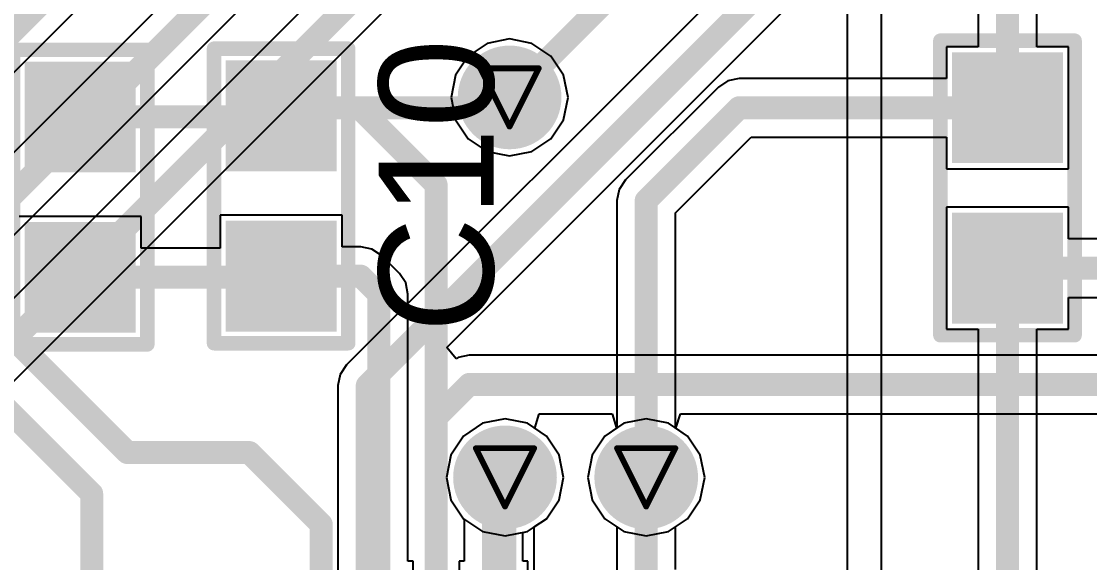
# Model space of a CAD drawing. Header units: inches. Extents: x -3 to 423, y -3 to 110.
# Drawn here: x 44.33 to 53.63, y 55.27 to 59.98 of the extents above; entities that cross this region are included whole.
import ezdxf

# ---------------------------------------------------------------- set-up
doc = ezdxf.new("R2010")
doc.units = ezdxf.units.IN
for name, color, linetype in [('Bottom Layer', 5, 'Continuous'), ('Bottom Solder', 6, 'Continuous'), ('Drill Drawing', 1, 'Continuous'), ('Mid Layer', 16, 'Continuous'), ('Mid Layer 2', 76, 'Continuous'), ('Top Layer', 1, 'Continuous'), ('Top Overlay', 2, 'Continuous'), ('Top Paste', 8, 'Continuous'), ('Top Solder', 216, 'Continuous'), ('Via Holes', 16, 'Continuous')]:
    doc.layers.add(name, color=color, linetype=linetype)
doc.styles.add('Arial', font='', dxfattribs={"height": 0.2})
doc.styles.get('Arial').set_extended_font_data('Arial')

# ---------------------------------------------------------------- blocks, each defined once
blk = doc.blocks.new('0603C_TBD_67')
at = {"layer": 'Top Layer'}
for points in [[(-0.381, 0.381), (0.381, 0.381), (0.381, -0.381), (-0.381, -0.381)], [(1.016, 0.381), (1.778, 0.381), (1.778, -0.381), (1.016, -0.381)]]:
    blk.add_hatch(color=1, dxfattribs=at).paths.add_polyline_path(points)
at = {"layer": 'Top Paste'}
for points in [[(-0.381, 0.381), (0.381, 0.381), (0.381, -0.381), (-0.381, -0.381)], [(1.016, 0.381), (1.778, 0.381), (1.778, -0.381), (1.016, -0.381)]]:
    blk.add_hatch(color=8, dxfattribs=at).paths.add_polyline_path(points)
at = {"layer": 'Top Solder'}
for points in [[(-0.4826, 0.4826), (0.4826, 0.4826), (0.4826, -0.4826), (-0.4826, -0.4826)], [(0.9144, 0.4826), (1.8796, 0.4826), (1.8796, -0.4826), (0.9144, -0.4826)]]:
    blk.add_hatch(color=216, dxfattribs=at).paths.add_polyline_path(points)
at = {"layer": 'Top Overlay'}
for points in [[(-0.5842, -0.5842, 0.127, 0.127, 0), (-0.5842, 0.5842, 0.127, 0.127, 0)], [(1.9812, 0.5842, 0.127, 0.127, 0), (-0.5842, 0.5842, 0.127, 0.127, 0)], [(1.9812, -0.5842, 0.127, 0.127, 0), (1.9812, 0.5842, 0.127, 0.127, 0)], [(1.9812, -0.5842, 0.127, 0.127, 0), (-0.5842, -0.5842, 0.127, 0.127, 0)]]:
    blk.add_lwpolyline(points, format="xyseb", dxfattribs=at)
for points in [[(-0.61595, 0.5842, 0.0635, 0.0635, 1), (-0.55245, 0.5842, 0.0635, 0.0635, 1)], [(-0.61595, 0.5842, 0.0635, 0.0635, 1), (-0.55245, 0.5842, 0.0635, 0.0635, 1)], [(1.94945, 0.5842, 0.0635, 0.0635, 1), (2.01295, 0.5842, 0.0635, 0.0635, 1)], [(1.94945, 0.5842, 0.0635, 0.0635, 1), (2.01295, 0.5842, 0.0635, 0.0635, 1)], [(-0.61595, -0.5842, 0.0635, 0.0635, 1), (-0.55245, -0.5842, 0.0635, 0.0635, 1)], [(-0.61595, -0.5842, 0.0635, 0.0635, 1), (-0.55245, -0.5842, 0.0635, 0.0635, 1)], [(1.94945, -0.5842, 0.0635, 0.0635, 1), (2.01295, -0.5842, 0.0635, 0.0635, 1)], [(1.94945, -0.5842, 0.0635, 0.0635, 1), (2.01295, -0.5842, 0.0635, 0.0635, 1)]]:
    blk.add_lwpolyline(points, format="xyseb", close=True, dxfattribs=at)
blk = doc.blocks.new('0603C_TBD_78')
at = {"layer": 'Top Layer'}
for points in [[(-0.381, 0.381), (0.381, 0.381), (0.381, -0.381), (-0.381, -0.381)], [(1.016, 0.381), (1.778, 0.381), (1.778, -0.381), (1.016, -0.381)]]:
    blk.add_hatch(color=1, dxfattribs=at).paths.add_polyline_path(points)
at = {"layer": 'Top Paste'}
for points in [[(-0.381, 0.381), (0.381, 0.381), (0.381, -0.381), (-0.381, -0.381)], [(1.016, 0.381), (1.778, 0.381), (1.778, -0.381), (1.016, -0.381)]]:
    blk.add_hatch(color=8, dxfattribs=at).paths.add_polyline_path(points)
at = {"layer": 'Top Solder'}
for points in [[(-0.4826, 0.4826), (0.4826, 0.4826), (0.4826, -0.4826), (-0.4826, -0.4826)], [(0.9144, 0.4826), (1.8796, 0.4826), (1.8796, -0.4826), (0.9144, -0.4826)]]:
    blk.add_hatch(color=216, dxfattribs=at).paths.add_polyline_path(points)
at = {"layer": 'Top Overlay'}
for points in [[(-0.5842, 0.5842, 0.127, 0.127, 0), (-0.5842, -0.5842, 0.127, 0.127, 0)], [(-0.5842, 0.5842, 0.127, 0.127, 0), (1.9812, 0.5842, 0.127, 0.127, 0)], [(1.9812, 0.5842, 0.127, 0.127, 0), (1.9812, -0.5842, 0.127, 0.127, 0)], [(-0.5842, -0.5842, 0.127, 0.127, 0), (1.9812, -0.5842, 0.127, 0.127, 0)]]:
    blk.add_lwpolyline(points, format="xyseb", dxfattribs=at)
for points in [[(-0.61595, 0.5842, 0.0635, 0.0635, 1), (-0.55245, 0.5842, 0.0635, 0.0635, 1)], [(-0.61595, 0.5842, 0.0635, 0.0635, 1), (-0.55245, 0.5842, 0.0635, 0.0635, 1)], [(1.94945, 0.5842, 0.0635, 0.0635, 1), (2.01295, 0.5842, 0.0635, 0.0635, 1)], [(1.94945, 0.5842, 0.0635, 0.0635, 1), (2.01295, 0.5842, 0.0635, 0.0635, 1)], [(-0.61595, -0.5842, 0.0635, 0.0635, 1), (-0.55245, -0.5842, 0.0635, 0.0635, 1)], [(-0.61595, -0.5842, 0.0635, 0.0635, 1), (-0.55245, -0.5842, 0.0635, 0.0635, 1)], [(1.94945, -0.5842, 0.0635, 0.0635, 1), (2.01295, -0.5842, 0.0635, 0.0635, 1)], [(1.94945, -0.5842, 0.0635, 0.0635, 1), (2.01295, -0.5842, 0.0635, 0.0635, 1)]]:
    blk.add_lwpolyline(points, format="xyseb", close=True, dxfattribs=at)
blk = doc.blocks.new('0603C_TBD_79')
at = {"layer": 'Top Layer'}
for points in [[(-0.381, 0.381), (0.381, 0.381), (0.381, -0.381), (-0.381, -0.381)], [(1.016, 0.381), (1.778, 0.381), (1.778, -0.381), (1.016, -0.381)]]:
    blk.add_hatch(color=1, dxfattribs=at).paths.add_polyline_path(points)
at = {"layer": 'Top Paste'}
for points in [[(-0.381, 0.381), (0.381, 0.381), (0.381, -0.381), (-0.381, -0.381)], [(1.016, 0.381), (1.778, 0.381), (1.778, -0.381), (1.016, -0.381)]]:
    blk.add_hatch(color=8, dxfattribs=at).paths.add_polyline_path(points)
at = {"layer": 'Top Solder'}
for points in [[(-0.4826, 0.4826), (0.4826, 0.4826), (0.4826, -0.4826), (-0.4826, -0.4826)], [(0.9144, 0.4826), (1.8796, 0.4826), (1.8796, -0.4826), (0.9144, -0.4826)]]:
    blk.add_hatch(color=216, dxfattribs=at).paths.add_polyline_path(points)
at = {"layer": 'Top Overlay'}
for points in [[(-0.5842, -0.5842, 0.127, 0.127, 0), (-0.5842, 0.5842, 0.127, 0.127, 0)], [(1.9812, 0.5842, 0.127, 0.127, 0), (-0.5842, 0.5842, 0.127, 0.127, 0)], [(1.9812, -0.5842, 0.127, 0.127, 0), (1.9812, 0.5842, 0.127, 0.127, 0)], [(1.9812, -0.5842, 0.127, 0.127, 0), (-0.5842, -0.5842, 0.127, 0.127, 0)]]:
    blk.add_lwpolyline(points, format="xyseb", dxfattribs=at)
for points in [[(-0.61595, 0.5842, 0.0635, 0.0635, 1), (-0.55245, 0.5842, 0.0635, 0.0635, 1)], [(-0.61595, 0.5842, 0.0635, 0.0635, 1), (-0.55245, 0.5842, 0.0635, 0.0635, 1)], [(1.94945, 0.5842, 0.0635, 0.0635, 1), (2.01295, 0.5842, 0.0635, 0.0635, 1)], [(1.94945, 0.5842, 0.0635, 0.0635, 1), (2.01295, 0.5842, 0.0635, 0.0635, 1)], [(-0.61595, -0.5842, 0.0635, 0.0635, 1), (-0.55245, -0.5842, 0.0635, 0.0635, 1)], [(-0.61595, -0.5842, 0.0635, 0.0635, 1), (-0.55245, -0.5842, 0.0635, 0.0635, 1)], [(1.94945, -0.5842, 0.0635, 0.0635, 1), (2.01295, -0.5842, 0.0635, 0.0635, 1)], [(1.94945, -0.5842, 0.0635, 0.0635, 1), (2.01295, -0.5842, 0.0635, 0.0635, 1)]]:
    blk.add_lwpolyline(points, format="xyseb", close=True, dxfattribs=at)

msp = doc.modelspace()

# ---------------------------------------------------------------- hatches: boundary and pattern name
at = {"layer": 'Bottom Layer'}
h = msp.add_hatch(color=5, dxfattribs=at)
edge = h.paths.add_edge_path()
edge.add_arc((48.58, 59.32), 0.35, 0, 360)
h = msp.add_hatch(color=5, dxfattribs=at)
edge = h.paths.add_edge_path()
edge.add_arc((48.54, 56.01), 0.35, 0, 360)
h = msp.add_hatch(color=5, dxfattribs=at)
edge = h.paths.add_edge_path()
edge.add_arc((49.77, 56.01), 0.35, 0, 360)
at = {"layer": 'Bottom Solder'}
h = msp.add_hatch(color=6, dxfattribs=at)
edge = h.paths.add_edge_path()
edge.add_arc((48.58, 59.32), 0.4516, 0, 360)
h = msp.add_hatch(color=6, dxfattribs=at)
edge = h.paths.add_edge_path()
edge.add_arc((48.54, 56.01), 0.4516, 0, 360)
h = msp.add_hatch(color=6, dxfattribs=at)
edge = h.paths.add_edge_path()
edge.add_arc((49.77, 56.01), 0.4516, 0, 360)
at = {"layer": 'Mid Layer'}
h = msp.add_hatch(color=16, dxfattribs=at)
edge = h.paths.add_edge_path()
edge.add_arc((48.58, 59.32), 0.35, 0, 360)
h = msp.add_hatch(color=16, dxfattribs=at)
edge = h.paths.add_edge_path()
edge.add_arc((48.54, 56.01), 0.35, 0, 360)
h = msp.add_hatch(color=16, dxfattribs=at)
edge = h.paths.add_edge_path()
edge.add_arc((49.77, 56.01), 0.35, 0, 360)
at = {"layer": 'Mid Layer 2'}
h = msp.add_hatch(color=76, dxfattribs=at)
edge = h.paths.add_edge_path()
edge.add_arc((48.58, 59.32), 0.35, 0, 360)
h = msp.add_hatch(color=76, dxfattribs=at)
edge = h.paths.add_edge_path()
edge.add_arc((48.54, 56.01), 0.35, 0, 360)
h = msp.add_hatch(color=76, dxfattribs=at)
edge = h.paths.add_edge_path()
edge.add_arc((49.77, 56.01), 0.35, 0, 360)
at = {"layer": 'Top Layer'}
h = msp.add_hatch(color=1, dxfattribs=at)
edge = h.paths.add_edge_path()
edge.add_arc((48.58, 59.32), 0.35, 0, 360)
h = msp.add_hatch(color=1, dxfattribs=at)
edge = h.paths.add_edge_path()
edge.add_arc((48.54, 56.01), 0.35, 0, 360)
h = msp.add_hatch(color=1, dxfattribs=at)
edge = h.paths.add_edge_path()
edge.add_arc((49.77, 56.01), 0.35, 0, 360)
at = {"layer": 'Top Solder'}
h = msp.add_hatch(color=216, dxfattribs=at)
edge = h.paths.add_edge_path()
edge.add_arc((48.58, 59.32), 0.4516, 0, 360)
h = msp.add_hatch(color=216, dxfattribs=at)
edge = h.paths.add_edge_path()
edge.add_arc((48.54, 56.01), 0.4516, 0, 360)
h = msp.add_hatch(color=216, dxfattribs=at)
edge = h.paths.add_edge_path()
edge.add_arc((49.77, 56.01), 0.4516, 0, 360)
at = {"layer": 'Via Holes'}
h = msp.add_hatch(color=7, dxfattribs=at)
edge = h.paths.add_edge_path()
edge.add_arc((48.58, 59.32), 0.25, 0, 360)
h = msp.add_hatch(color=7, dxfattribs=at)
edge = h.paths.add_edge_path()
edge.add_arc((48.54, 56.01), 0.25, 0, 360)
h = msp.add_hatch(color=7, dxfattribs=at)
edge = h.paths.add_edge_path()
edge.add_arc((49.77, 56.01), 0.25, 0, 360)

# ---------------------------------------------------------------- linework, layer by layer
at = {"layer": 'Bottom Layer'}
for p, q in [((48.414, 62.9944), (42.4722, 57.0527)), ((42.7049, 56.5644), (48.6998, 62.5593)), ((48.4398, 61.7502), (42.8498, 56.1602)), ((43.2849, 55.8744), (48.7256, 61.3151)), ((51.3198, 61.1502), (47.1598, 56.9902)), ((42.3549, 57.6329), (45.697, 60.975)), ((48.0326, 57.1421), (51.6056, 60.7151)), ((48.1135, 57.0434), (48.0326, 57.1421)), ((48.1316, 57.0555), (48.1135, 57.0434)), ((48.2291, 57.0749), (48.1316, 57.0555)), ((58.9756, 57.0749), (48.2291, 57.0749)), ((47.1598, 56.9902), (47.1045, 56.9075)), ((47.1045, 56.9075), (47.0851, 56.81)), ((47.0851, 56.81), (47.0851, 52.9951)), ((48.7993, 56.4381), (48.8378, 56.5651)), ((48.8378, 56.5651), (49.4722, 56.5651)), ((49.4722, 56.5651), (49.5107, 56.4381)), ((50.0293, 56.4381), (50.0678, 56.5651)), ((50.0678, 56.5651), (58.9756, 56.5651)), ((48.9005, 56.3705), (48.7993, 56.4381)), ((49.5107, 56.4381), (49.4095, 56.3705)), ((50.1305, 56.3705), (50.0293, 56.4381)), ((49.011, 56.2051), (48.9005, 56.3705)), ((49.4095, 56.3705), (49.299, 56.2051)), ((50.241, 56.2051), (50.1305, 56.3705)), ((49.0498, 56.01), (49.011, 56.2051)), ((49.299, 56.2051), (49.2602, 56.01)), ((50.2798, 56.01), (50.241, 56.2051)), ((49.011, 55.8149), (49.0498, 56.01)), ((49.2602, 56.01), (49.299, 55.8149)), ((50.241, 55.8149), (50.2798, 56.01)), ((48.9005, 55.6495), (49.011, 55.8149)), ((49.299, 55.8149), (49.4095, 55.6495)), ((50.1305, 55.6495), (50.241, 55.8149)), ((48.7949, 55.579), (48.9005, 55.6495)), ((49.4095, 55.6495), (49.5749, 55.539)), ((49.9651, 55.539), (50.1305, 55.6495)), ((48.7949, 52.0555), (48.7949, 55.579)), ((49.5749, 55.539), (49.77, 55.5002)), ((49.77, 55.5002), (49.9651, 55.539))]:
    msp.add_line(p, q, dxfattribs=at)
for points in [[(42.45, 56.67, 0.2, 0.2, 0), (48.5942, 62.8142, 0.2, 0.2, 0)], [(43.03, 55.98, 0.2, 0.2, 0), (48.62, 61.57, 0.2, 0.2, 0)], [(42.1, 57.7385, 0.2, 0.2, 0), (45.5168, 61.1553, 0.2, 0.2, 0)], [(47.34, 56.81, 0.2, 0.2, 0), (51.5, 60.97, 0.2, 0.2, 0)], [(47.34, 48.7599, 0.2, 0.2, 0), (47.34, 56.81, 0.2, 0.2, 0)], [(47.94, 56.5309, 0.2, 0.2, 0), (48.2291, 56.82, 0.2, 0.2, 0)], [(48.2291, 56.82, 0.2, 0.2, 0), (59.4066, 56.82, 0.2, 0.2, 0)], [(47.94, 50.0765, 0.2, 0.2, 0), (47.94, 56.5309, 0.2, 0.2, 0)], [(48.54, 32.2571, 0.2, 0.2, 0), (48.54, 56.01, 0.2, 0.2, 0)]]:
    msp.add_lwpolyline(points, format="xyseb", dxfattribs=at)
for points in [[(47.29, 56.81, 0.1, 0.1, 1), (47.39, 56.81, 0.1, 0.1, 1)], [(47.29, 56.81, 0.1, 0.1, 1), (47.39, 56.81, 0.1, 0.1, 1)], [(48.1791, 56.82, 0.1, 0.1, 1), (48.2791, 56.82, 0.1, 0.1, 1)], [(48.1791, 56.82, 0.1, 0.1, 1), (48.2791, 56.82, 0.1, 0.1, 1)], [(47.89, 56.5309, 0.1, 0.1, 1), (47.99, 56.5309, 0.1, 0.1, 1)], [(47.89, 56.5309, 0.1, 0.1, 1), (47.99, 56.5309, 0.1, 0.1, 1)], [(48.49, 56.01, 0.1, 0.1, 1), (48.59, 56.01, 0.1, 0.1, 1)]]:
    msp.add_lwpolyline(points, format="xyseb", close=True, dxfattribs=at)
at = {"layer": 'Drill Drawing'}
for points in [[(48.326, 59.574, 0.0508, 0.0508, 0), (48.834, 59.574, 0.0508, 0.0508, 0)], [(48.326, 59.574, 0.0508, 0.0508, 0), (48.58, 59.066, 0.0508, 0.0508, 0)], [(48.58, 59.066, 0.0508, 0.0508, 0), (48.834, 59.574, 0.0508, 0.0508, 0)], [(48.286, 56.264, 0.0508, 0.0508, 0), (48.794, 56.264, 0.0508, 0.0508, 0)], [(48.286, 56.264, 0.0508, 0.0508, 0), (48.54, 55.756, 0.0508, 0.0508, 0)], [(48.54, 55.756, 0.0508, 0.0508, 0), (48.794, 56.264, 0.0508, 0.0508, 0)], [(49.516, 56.264, 0.0508, 0.0508, 0), (50.024, 56.264, 0.0508, 0.0508, 0)], [(49.516, 56.264, 0.0508, 0.0508, 0), (49.77, 55.756, 0.0508, 0.0508, 0)], [(49.77, 55.756, 0.0508, 0.0508, 0), (50.024, 56.264, 0.0508, 0.0508, 0)]]:
    msp.add_lwpolyline(points, format="xyseb", dxfattribs=at)
for points in [[(48.3133, 59.574, 0.0254, 0.0254, 1), (48.3387, 59.574, 0.0254, 0.0254, 1)], [(48.3133, 59.574, 0.0254, 0.0254, 1), (48.3387, 59.574, 0.0254, 0.0254, 1)], [(48.8213, 59.574, 0.0254, 0.0254, 1), (48.8467, 59.574, 0.0254, 0.0254, 1)], [(48.8213, 59.574, 0.0254, 0.0254, 1), (48.8467, 59.574, 0.0254, 0.0254, 1)], [(48.5673, 59.066, 0.0254, 0.0254, 1), (48.5927, 59.066, 0.0254, 0.0254, 1)], [(48.5673, 59.066, 0.0254, 0.0254, 1), (48.5927, 59.066, 0.0254, 0.0254, 1)], [(48.2733, 56.264, 0.0254, 0.0254, 1), (48.2987, 56.264, 0.0254, 0.0254, 1)], [(48.2733, 56.264, 0.0254, 0.0254, 1), (48.2987, 56.264, 0.0254, 0.0254, 1)], [(48.7813, 56.264, 0.0254, 0.0254, 1), (48.8067, 56.264, 0.0254, 0.0254, 1)], [(48.7813, 56.264, 0.0254, 0.0254, 1), (48.8067, 56.264, 0.0254, 0.0254, 1)], [(49.5033, 56.264, 0.0254, 0.0254, 1), (49.5287, 56.264, 0.0254, 0.0254, 1)], [(49.5033, 56.264, 0.0254, 0.0254, 1), (49.5287, 56.264, 0.0254, 0.0254, 1)], [(50.0113, 56.264, 0.0254, 0.0254, 1), (50.0367, 56.264, 0.0254, 0.0254, 1)], [(50.0113, 56.264, 0.0254, 0.0254, 1), (50.0367, 56.264, 0.0254, 0.0254, 1)], [(48.5273, 55.756, 0.0254, 0.0254, 1), (48.5527, 55.756, 0.0254, 0.0254, 1)], [(48.5273, 55.756, 0.0254, 0.0254, 1), (48.5527, 55.756, 0.0254, 0.0254, 1)], [(49.7573, 55.756, 0.0254, 0.0254, 1), (49.7827, 55.756, 0.0254, 0.0254, 1)], [(49.7573, 55.756, 0.0254, 0.0254, 1), (49.7827, 55.756, 0.0254, 0.0254, 1)]]:
    msp.add_lwpolyline(points, format="xyseb", close=True, dxfattribs=at)
at = {"layer": 'Mid Layer'}
for p, q in [((48.54, 56.5198), (48.3449, 56.481)), ((48.7351, 56.481), (48.54, 56.5198)), ((49.77, 56.5198), (49.5749, 56.481)), ((49.9651, 56.481), (49.77, 56.5198)), ((48.3449, 56.481), (48.1795, 56.3705)), ((48.9005, 56.3705), (48.7351, 56.481)), ((49.5749, 56.481), (49.4095, 56.3705)), ((50.1305, 56.3705), (49.9651, 56.481)), ((48.1795, 56.3705), (48.069, 56.2051)), ((49.011, 56.2051), (48.9005, 56.3705)), ((49.4095, 56.3705), (49.299, 56.2051)), ((50.241, 56.2051), (50.1305, 56.3705)), ((48.069, 56.2051), (48.0302, 56.01)), ((49.0498, 56.01), (49.011, 56.2051)), ((49.299, 56.2051), (49.2602, 56.01)), ((50.2798, 56.01), (50.241, 56.2051)), ((48.0302, 56.01), (48.069, 55.8149)), ((49.011, 55.8149), (49.0498, 56.01)), ((49.2602, 56.01), (49.299, 55.8149)), ((50.241, 55.8149), (50.2798, 56.01)), ((48.069, 55.8149), (48.1795, 55.6495)), ((48.9005, 55.6495), (49.011, 55.8149)), ((49.299, 55.8149), (49.4095, 55.6495)), ((50.1305, 55.6495), (50.241, 55.8149)), ((48.1795, 55.6495), (48.3449, 55.539)), ((48.7351, 55.539), (48.9005, 55.6495)), ((49.4095, 55.6495), (49.5749, 55.539)), ((49.9651, 55.539), (50.1305, 55.6495)), ((48.3449, 55.539), (48.54, 55.5002)), ((48.54, 55.5002), (48.7351, 55.539)), ((49.5749, 55.539), (49.77, 55.5002)), ((49.77, 55.5002), (49.9651, 55.539))]:
    msp.add_line(p, q, dxfattribs=at)
at = {"layer": 'Mid Layer 2'}
for p, q in [((51.8188, 54.1989), (51.8188, 62.76)), ((51.5215, 62.1605), (51.5215, 54.5446)), ((48.3849, 59.791), (48.2195, 59.6805)), ((48.58, 59.8298), (48.3849, 59.791)), ((48.7751, 59.791), (48.58, 59.8298)), ((48.9405, 59.6805), (48.7751, 59.791)), ((48.2195, 59.6805), (48.109, 59.5151)), ((49.051, 59.5151), (48.9405, 59.6805)), ((48.109, 59.5151), (48.0702, 59.32)), ((49.0898, 59.32), (49.051, 59.5151)), ((48.0702, 59.32), (48.109, 59.1249)), ((49.051, 59.1249), (49.0898, 59.32)), ((48.109, 59.1249), (48.2195, 58.9595)), ((48.9405, 58.9595), (49.051, 59.1249)), ((48.2195, 58.9595), (48.3849, 58.849)), ((48.7751, 58.849), (48.9405, 58.9595)), ((48.3849, 58.849), (48.58, 58.8102)), ((48.58, 58.8102), (48.7751, 58.849)), ((48.54, 56.5198), (48.3449, 56.481)), ((48.7351, 56.481), (48.54, 56.5198)), ((48.3449, 56.481), (48.1795, 56.3705)), ((48.9005, 56.3705), (48.7351, 56.481)), ((48.1795, 56.3705), (48.069, 56.2051)), ((49.011, 56.2051), (48.9005, 56.3705)), ((48.069, 56.2051), (48.0302, 56.01)), ((49.0498, 56.01), (49.011, 56.2051)), ((48.0302, 56.01), (48.069, 55.8149)), ((49.011, 55.8149), (49.0498, 56.01)), ((48.069, 55.8149), (48.1795, 55.6495)), ((48.9005, 55.6495), (49.011, 55.8149)), ((48.1795, 55.6495), (48.3449, 55.539)), ((48.7351, 55.539), (48.9005, 55.6495)), ((48.3449, 55.539), (48.54, 55.5002)), ((48.54, 55.5002), (48.7351, 55.539))]:
    msp.add_line(p, q, dxfattribs=at)
at = {"layer": 'Top Layer'}
for p, q in [((52.6621, 63.7214), (52.6621, 59.761)), ((53.1719, 59.761), (53.1719, 63.6158)), ((52.6621, 59.761), (52.386, 59.761)), ((52.386, 59.761), (52.386, 59.4849)), ((53.448, 59.761), (53.1719, 59.761)), ((53.448, 58.699), (53.448, 59.761)), ((50.4812, 59.4655), (50.3985, 59.4102)), ((50.5787, 59.4849), (50.4812, 59.4655)), ((52.386, 59.4849), (50.5787, 59.4849)), ((50.3985, 59.4102), (49.5898, 58.6015)), ((50.0249, 58.3157), (50.6843, 58.9751)), ((50.6843, 58.9751), (52.386, 58.9751)), ((52.386, 58.9751), (52.386, 58.699)), ((52.386, 58.699), (53.448, 58.699)), ((49.5898, 58.6015), (49.5345, 58.5188)), ((49.5345, 58.5188), (49.5151, 58.4213)), ((49.5151, 58.4213), (49.5151, 56.441)), ((53.448, 58.364), (52.386, 58.364)), ((52.386, 58.364), (52.386, 57.302)), ((53.448, 58.0879), (53.448, 58.364)), ((45.371, 58.2841), (44.309, 58.2841)), ((45.371, 58.008), (45.371, 58.2841)), ((47.121, 58.2941), (46.059, 58.2941)), ((46.059, 58.2941), (46.059, 58.008)), ((47.121, 58.018), (47.121, 58.2941)), ((50.0249, 56.441), (50.0249, 58.3157)), ((54.1527, 58.0879), (53.448, 58.0879)), ((46.059, 58.008), (45.371, 58.008)), ((47.2838, 58.018), (47.121, 58.018)), ((47.3813, 57.9986), (47.2838, 58.018)), ((47.464, 57.9434), (47.3813, 57.9986)), ((47.6201, 57.7872), (47.464, 57.9434)), ((47.6754, 57.7045), (47.6201, 57.7872)), ((47.6948, 57.607), (47.6754, 57.7045)), ((47.6948, 55.28), (47.6948, 57.607)), ((53.448, 57.302), (53.448, 57.5781)), ((53.448, 57.5781), (54.1527, 57.5781)), ((52.386, 57.302), (52.6621, 57.302)), ((52.6621, 57.302), (52.6621, 54.832)), ((53.1719, 54.9376), (53.1719, 57.302)), ((53.1719, 57.302), (53.448, 57.302)), ((48.54, 56.5198), (48.3449, 56.481)), ((48.7351, 56.481), (48.54, 56.5198)), ((48.3449, 56.481), (48.1795, 56.3705)), ((48.9005, 56.3705), (48.7351, 56.481)), ((49.5151, 56.441), (49.4095, 56.3705)), ((50.1305, 56.3705), (50.0249, 56.441)), ((48.1795, 56.3705), (48.069, 56.2051)), ((49.011, 56.2051), (48.9005, 56.3705)), ((49.4095, 56.3705), (49.299, 56.2051)), ((50.241, 56.2051), (50.1305, 56.3705)), ((48.069, 56.2051), (48.0302, 56.01)), ((49.0498, 56.01), (49.011, 56.2051)), ((49.299, 56.2051), (49.2602, 56.01)), ((50.2798, 56.01), (50.241, 56.2051)), ((48.0302, 56.01), (48.069, 55.8149)), ((49.011, 55.8149), (49.0498, 56.01)), ((49.2602, 56.01), (49.299, 55.8149)), ((50.241, 55.8149), (50.2798, 56.01)), ((48.069, 55.8149), (48.1795, 55.6495)), ((48.9005, 55.6495), (49.011, 55.8149)), ((49.299, 55.8149), (49.4095, 55.6495)), ((50.1305, 55.6495), (50.241, 55.8149)), ((48.1795, 55.6495), (48.185, 55.6459)), ((48.185, 55.6459), (48.185, 55.28)), ((48.7351, 55.539), (48.9005, 55.6495)), ((49.4095, 55.6495), (49.5151, 55.579)), ((50.0249, 55.579), (50.1305, 55.6495)), ((49.5151, 55.579), (49.5151, 53.865)), ((50.0249, 55.2063), (50.0249, 55.579)), ((48.6948, 55.531), (48.7351, 55.539)), ((48.6948, 55.28), (48.6948, 55.531)), ((47.7399, 55.28), (47.6948, 55.28)), ((47.7399, 53.78), (47.7399, 55.28)), ((48.185, 55.28), (48.1399, 55.28)), ((48.1399, 55.28), (48.1399, 53.7934)), ((48.7399, 55.28), (48.6948, 55.28)), ((48.7399, 53.7934), (48.7399, 55.28))]:
    msp.add_line(p, q, dxfattribs=at)
for points in [[(52.917, 59.23, 0.2, 0.2, 0), (52.917, 63.7214, 0.2, 0.2, 0)], [(48.49, 59.23, 0.2, 0.2, 0), (49.623, 60.363, 0.2, 0.2, 0)], [(46.59, 59.1601, 0.2, 0.2, 0), (46.6599, 59.23, 0.2, 0.2, 0)], [(46.6599, 59.23, 0.2, 0.2, 0), (47.27, 59.23, 0.2, 0.2, 0)], [(47.27, 59.23, 0.2, 0.2, 0), (47.9399, 58.5601, 0.2, 0.2, 0)], [(47.27, 59.23, 0.2, 0.2, 0), (48.49, 59.23, 0.2, 0.2, 0)], [(49.77, 58.4213, 0.2, 0.2, 0), (50.5787, 59.23, 0.2, 0.2, 0)], [(50.5787, 59.23, 0.2, 0.2, 0), (52.917, 59.23, 0.2, 0.2, 0)], [(44.84, 59.1501, 0.2, 0.2, 0), (46.58, 59.1501, 0.2, 0.2, 0)], [(46.58, 59.1501, 0.2, 0.2, 0), (46.59, 59.1601, 0.2, 0.2, 0)], [(47.9399, 54.53, 0.2, 0.2, 0), (47.9399, 58.5601, 0.2, 0.2, 0)], [(49.77, 56.01, 0.2, 0.2, 0), (49.77, 58.4213, 0.2, 0.2, 0)], [(42.57, 58.2385, 0.2, 0.2, 0), (44.9399, 55.8686, 0.2, 0.2, 0)], [(52.917, 54.832, 0.2, 0.2, 0), (52.917, 57.833, 0.2, 0.2, 0)], [(52.917, 57.833, 0.2, 0.2, 0), (54.7356, 57.833, 0.2, 0.2, 0)], [(44.84, 57.7531, 0.2, 0.2, 0), (46.58, 57.7531, 0.2, 0.2, 0)], [(46.58, 57.7531, 0.2, 0.2, 0), (46.59, 57.7631, 0.2, 0.2, 0)], [(46.59, 57.7631, 0.2, 0.2, 0), (47.2838, 57.7631, 0.2, 0.2, 0)], [(47.2838, 57.7631, 0.2, 0.2, 0), (47.4399, 57.607, 0.2, 0.2, 0)], [(43.875, 57.6026, 0.2, 0.2, 0), (45.2515, 56.2261, 0.2, 0.2, 0)], [(47.4399, 53.6579, 0.2, 0.2, 0), (47.4399, 57.607, 0.2, 0.2, 0)], [(45.2515, 56.2261, 0.2, 0.2, 0), (46.3139, 56.2261, 0.2, 0.2, 0)], [(46.3139, 56.2261, 0.2, 0.2, 0), (46.9399, 55.6001, 0.2, 0.2, 0)], [(48.4399, 55.9099, 0.2, 0.2, 0), (48.54, 56.01, 0.2, 0.2, 0)], [(49.77, 53.7594, 0.2, 0.2, 0), (49.77, 56.01, 0.2, 0.2, 0)], [(44.9399, 54.53, 0.2, 0.2, 0), (44.9399, 55.8686, 0.2, 0.2, 0)], [(48.4399, 54.53, 0.2, 0.2, 0), (48.4399, 55.9099, 0.2, 0.2, 0)], [(46.9399, 54.53, 0.2, 0.2, 0), (46.9399, 55.6001, 0.2, 0.2, 0)]]:
    msp.add_lwpolyline(points, format="xyseb", dxfattribs=at)
for points in [[(46.6099, 59.23, 0.1, 0.1, 1), (46.7099, 59.23, 0.1, 0.1, 1)], [(46.6099, 59.23, 0.1, 0.1, 1), (46.7099, 59.23, 0.1, 0.1, 1)], [(47.22, 59.23, 0.1, 0.1, 1), (47.32, 59.23, 0.1, 0.1, 1)], [(47.22, 59.23, 0.1, 0.1, 1), (47.32, 59.23, 0.1, 0.1, 1)], [(47.22, 59.23, 0.1, 0.1, 1), (47.32, 59.23, 0.1, 0.1, 1)], [(48.44, 59.23, 0.1, 0.1, 1), (48.54, 59.23, 0.1, 0.1, 1)], [(48.44, 59.23, 0.1, 0.1, 1), (48.54, 59.23, 0.1, 0.1, 1)], [(50.5287, 59.23, 0.1, 0.1, 1), (50.6287, 59.23, 0.1, 0.1, 1)], [(50.5287, 59.23, 0.1, 0.1, 1), (50.6287, 59.23, 0.1, 0.1, 1)], [(52.867, 59.23, 0.1, 0.1, 1), (52.967, 59.23, 0.1, 0.1, 1)], [(52.867, 59.23, 0.1, 0.1, 1), (52.967, 59.23, 0.1, 0.1, 1)], [(44.79, 59.1501, 0.1, 0.1, 1), (44.89, 59.1501, 0.1, 0.1, 1)], [(46.53, 59.1501, 0.1, 0.1, 1), (46.63, 59.1501, 0.1, 0.1, 1)], [(46.53, 59.1501, 0.1, 0.1, 1), (46.63, 59.1501, 0.1, 0.1, 1)], [(46.54, 59.1601, 0.1, 0.1, 1), (46.64, 59.1601, 0.1, 0.1, 1)], [(46.54, 59.1601, 0.1, 0.1, 1), (46.64, 59.1601, 0.1, 0.1, 1)], [(47.8899, 58.5601, 0.1, 0.1, 1), (47.9899, 58.5601, 0.1, 0.1, 1)], [(47.8899, 58.5601, 0.1, 0.1, 1), (47.9899, 58.5601, 0.1, 0.1, 1)], [(49.72, 58.4213, 0.1, 0.1, 1), (49.82, 58.4213, 0.1, 0.1, 1)], [(49.72, 58.4213, 0.1, 0.1, 1), (49.82, 58.4213, 0.1, 0.1, 1)], [(52.867, 57.833, 0.1, 0.1, 1), (52.967, 57.833, 0.1, 0.1, 1)], [(52.867, 57.833, 0.1, 0.1, 1), (52.967, 57.833, 0.1, 0.1, 1)], [(44.79, 57.7531, 0.1, 0.1, 1), (44.89, 57.7531, 0.1, 0.1, 1)], [(46.53, 57.7531, 0.1, 0.1, 1), (46.63, 57.7531, 0.1, 0.1, 1)], [(46.53, 57.7531, 0.1, 0.1, 1), (46.63, 57.7531, 0.1, 0.1, 1)], [(46.54, 57.7631, 0.1, 0.1, 1), (46.64, 57.7631, 0.1, 0.1, 1)], [(46.54, 57.7631, 0.1, 0.1, 1), (46.64, 57.7631, 0.1, 0.1, 1)], [(47.2338, 57.7631, 0.1, 0.1, 1), (47.3338, 57.7631, 0.1, 0.1, 1)], [(47.2338, 57.7631, 0.1, 0.1, 1), (47.3338, 57.7631, 0.1, 0.1, 1)], [(47.3899, 57.607, 0.1, 0.1, 1), (47.4899, 57.607, 0.1, 0.1, 1)], [(47.3899, 57.607, 0.1, 0.1, 1), (47.4899, 57.607, 0.1, 0.1, 1)], [(45.2015, 56.2261, 0.1, 0.1, 1), (45.3015, 56.2261, 0.1, 0.1, 1)], [(45.2015, 56.2261, 0.1, 0.1, 1), (45.3015, 56.2261, 0.1, 0.1, 1)], [(46.2639, 56.2261, 0.1, 0.1, 1), (46.3639, 56.2261, 0.1, 0.1, 1)], [(46.2639, 56.2261, 0.1, 0.1, 1), (46.3639, 56.2261, 0.1, 0.1, 1)], [(48.49, 56.01, 0.1, 0.1, 1), (48.59, 56.01, 0.1, 0.1, 1)], [(49.72, 56.01, 0.1, 0.1, 1), (49.82, 56.01, 0.1, 0.1, 1)], [(49.72, 56.01, 0.1, 0.1, 1), (49.82, 56.01, 0.1, 0.1, 1)], [(44.8899, 55.8686, 0.1, 0.1, 1), (44.9899, 55.8686, 0.1, 0.1, 1)], [(44.8899, 55.8686, 0.1, 0.1, 1), (44.9899, 55.8686, 0.1, 0.1, 1)], [(48.3899, 55.9099, 0.1, 0.1, 1), (48.4899, 55.9099, 0.1, 0.1, 1)], [(48.3899, 55.9099, 0.1, 0.1, 1), (48.4899, 55.9099, 0.1, 0.1, 1)], [(46.8899, 55.6001, 0.1, 0.1, 1), (46.9899, 55.6001, 0.1, 0.1, 1)], [(46.8899, 55.6001, 0.1, 0.1, 1), (46.9899, 55.6001, 0.1, 0.1, 1)]]:
    msp.add_lwpolyline(points, format="xyseb", close=True, dxfattribs=at)

# ---------------------------------------------------------------- block references
for name, p, rotation in [('0603C_TBD_67', (52.917, 59.23), 270), ('0603C_TBD_79', (44.84, 59.1501), 270), ('0603C_TBD_78', (46.59, 57.7631), 90)]:
    msp.add_blockref(name, p, dxfattribs=dict(rotation=rotation))

# ---------------------------------------------------------------- texts
at = {"layer": 'Top Overlay', "style": 'Arial'}
msp.add_text('C10', height=1, rotation=90, dxfattribs=at).set_placement((48.4399, 57.2686))

doc.saveas('drawing.dxf')
